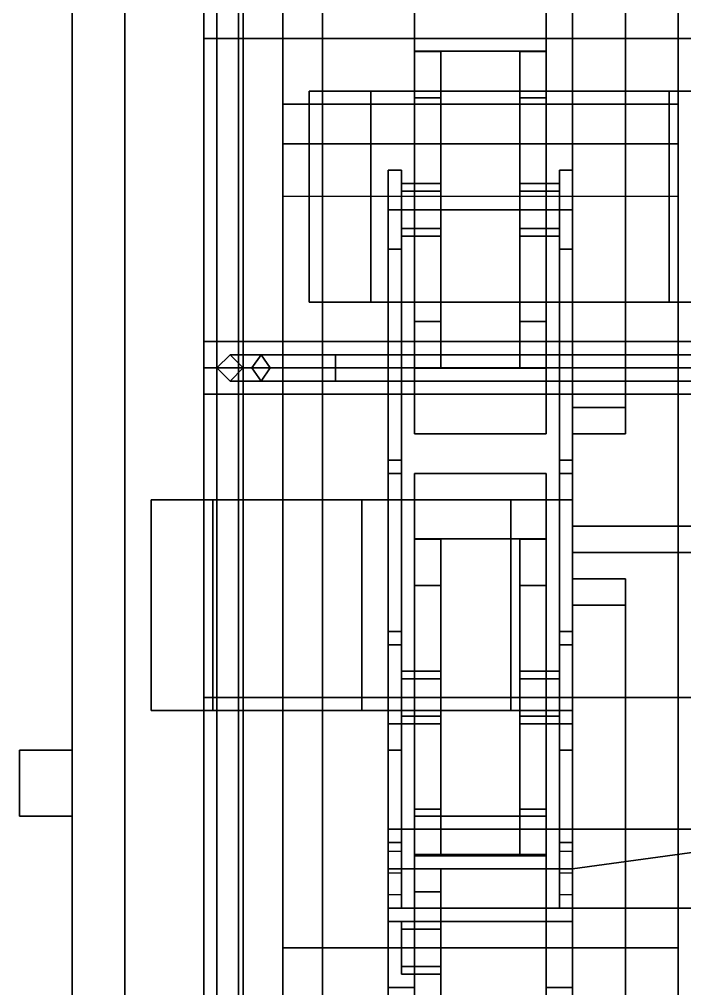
# Model space of a CAD drawing. Header units: millimetres. Extents: x -1.1 to 1.1, y -2.8 to 10.1.
# Drawn here: x -1.15 to -0.645, y 1.699 to 2.434 of the extents above; entities that cross this region are included whole.
import ezdxf

# ---------------------------------------------------------------- set-up
doc = ezdxf.new("R2010")
doc.units = ezdxf.units.MM
for name, color, linetype in [('internals', 5, 'Continuous'), ('seats', 3, 'Continuous'), ('sleeve', 5, 'Continuous'), ('suspension', 5, 'Continuous'), ('tent', 3, 'Continuous'), ('tracks', 3, 'Continuous'), ('wheels', 2, 'Continuous')]:
    doc.layers.add(name, color=color, linetype=linetype)

msp = doc.modelspace()

# ---------------------------------------------------------------- linework, layer by layer
for points in [[(-1, 3.18, 1.85), (-1, 2.9, 1.05), (-1, 0.53, 1.05), (-1, 0.53, 1.85)], [(-0.98, 3.16, 1.85), (-1, 3.18, 1.85), (-1, 0.53, 1.85), (-0.98, 0.53, 1.85)], [(-1.11, 0.58, 1.05), (-1.11, 0.58, 1.11), (-1.11, 3.13, 1.11), (-1.11, 3.13, 1.05)], [(-1.11, 0.58, 1.2), (-1.11, 0.58, 1.26), (-1.11, 3.13, 1.26), (-1.11, 3.13, 1.2)], [(-1.11, 3.13, 1.26), (-1.11, 0.58, 1.26), (-1.07, 0.58, 1.26), (-1.07, 3.13, 1.26)], [(-1.07, 3.13, 1.2), (-1.07, 0.58, 1.2), (-1.11, 0.58, 1.2), (-1.11, 3.13, 1.2)], [(-1.11, 3.13, 1.11), (-1.11, 0.58, 1.11), (-1.07, 0.58, 1.11), (-1.07, 3.13, 1.11)], [(-1.07, 3.13, 1.05), (-1.07, 0.58, 1.05), (-1.11, 0.58, 1.05), (-1.11, 3.13, 1.05)], [(-1.07, 3.13, 1.11), (-1.07, 0.58, 1.11), (-1.07, 0.58, 1.05), (-1.07, 3.13, 1.05)], [(-1.07, 3.13, 1.26), (-1.07, 0.58, 1.26), (-1.07, 0.58, 1.2), (-1.07, 3.13, 1.2)], [(-1, 2.17, 2.03), (-0.99, 2.18, 2.03), (-0.99, 2.18, 1.85), (-1, 2.17, 1.85)], [(-0.99, 2.18, 2.03), (-1, 2.17, 2.03), (-0.97364, 2.17, 2.09364), (-0.96657, 2.18, 2.08657)], [(-0.99, 2.18, 2.03), (-0.98, 2.17, 2.03), (-0.98, 2.17, 1.85), (-0.99, 2.18, 1.85)], [(-0.98, 2.17, 2.03), (-0.99, 2.18, 2.03), (-0.96657, 2.18, 2.08657), (-0.9595, 2.17, 2.0795)], [(-0.96657, 2.18, 2.08657), (-0.97364, 2.17, 2.09364), (-0.91, 2.17, 2.12), (-0.91, 2.18, 2.11)], [(-0.9595, 2.17, 2.0795), (-0.96657, 2.18, 2.08657), (-0.91, 2.18, 2.11), (-0.91, 2.17, 2.1)], [(0.91, 2.17, 2.12), (0.91, 2.18, 2.11), (-0.91, 2.18, 2.11), (-0.91, 2.17, 2.12)], [(0.91, 2.18, 2.11), (0.91, 2.17, 2.1), (-0.91, 2.17, 2.1), (-0.91, 2.18, 2.11)], [(-0.99, 2.16, 2.03), (-1, 2.17, 2.03), (-1, 2.17, 1.85), (-0.99, 2.16, 1.85)], [(-1, 2.17, 2.03), (-0.99, 2.16, 2.03), (-0.96657, 2.16, 2.08657), (-0.97364, 2.17, 2.09364)], [(-0.98, 2.17, 2.03), (-0.99, 2.16, 2.03), (-0.99, 2.16, 1.85), (-0.98, 2.17, 1.85)], [(-0.99, 2.16, 2.03), (-0.98, 2.17, 2.03), (-0.9595, 2.17, 2.0795), (-0.96657, 2.16, 2.08657)], [(-0.97364, 2.17, 2.09364), (-0.96657, 2.16, 2.08657), (-0.91, 2.16, 2.11), (-0.91, 2.17, 2.12)], [(-0.96657, 2.16, 2.08657), (-0.9595, 2.17, 2.0795), (-0.91, 2.17, 2.1), (-0.91, 2.16, 2.11)], [(0.91, 2.16, 2.11), (0.91, 2.17, 2.12), (-0.91, 2.17, 2.12), (-0.91, 2.16, 2.11)], [(0.91, 2.17, 2.1), (0.91, 2.16, 2.11), (-0.91, 2.16, 2.11), (-0.91, 2.17, 2.1)], [(-1.11, 1.88, 1.26), (-1.11, 1.88, 1.05), (-1.15, 1.88, 1.05), (-1.15, 1.88, 1.26)], [(-1.15, 1.88, 1.26), (-1.15, 1.88, 1.05), (-1.15, 1.83, 1.05), (-1.15, 1.83, 1.26)], [(-1.11, 1.83, 1.26), (-1.11, 1.88, 1.26), (-1.15, 1.88, 1.26), (-1.15, 1.83, 1.26)], [(-1.15, 1.83, 1.05), (-1.15, 1.88, 1.05), (-1.11, 1.88, 1.05), (-1.11, 1.83, 1.05)], [(-1.11, 1.83, 1.11), (-1.11, 1.88, 1.11), (-1.11, 1.88, 1.2), (-1.11, 1.83, 1.2)], [(-1.15, 1.83, 1.26), (-1.15, 1.83, 1.05), (-1.11, 1.83, 1.05), (-1.11, 1.83, 1.26)]]:
    msp.add_3dface(points)
at = {"layer": 'internals'}
for points in [[(-0.98, 0.53, 1.85), (-0.98, 0.53, 1.68), (-0.98, 3.16, 1.68), (-0.98, 3.16, 1.85)], [(-0.98, 3.16, 1.68), (-0.98, 0.53, 1.68), (-0.73, 0.53, 1.68), (-0.73, 3.16, 1.68)], [(-0.73, 3.16, 1.07), (-0.73, 0.53, 1.07), (-0.28, 0.29, 1.07), (-0.28, 3.16, 1.07)], [(-0.73, 3.16, 1.68), (-0.73, 0.53, 1.68), (-0.73, 0.53, 1.07), (-0.73, 3.16, 1.07)]]:
    msp.add_3dface(points, dxfattribs=at)
at = {"layer": 'seats'}
for points in [[(-0.69, 2.12, 1.62), (-0.69, 2.12, 1.34), (-0.69, 2.98, 1.34), (-0.69, 2.98, 1.62)], [(-0.69, 2.14, 1.65), (-0.69, 2.12, 1.62), (-0.69, 2.98, 1.62), (-0.69, 2.96, 1.65)], [(-0.69, 2.96, 1.31), (-0.69, 2.98, 1.34), (-0.69, 2.12, 1.34), (-0.69, 2.14, 1.31)], [(-0.73, 2.96, 1.65), (-0.73, 2.14, 1.65), (-0.69, 2.14, 1.65), (-0.69, 2.96, 1.65)], [(-0.73, 2.14, 1.31), (-0.73, 2.96, 1.31), (-0.69, 2.96, 1.31), (-0.69, 2.14, 1.31)], [(-0.73, 2.14, 1.65), (-0.73, 2.12, 1.62), (-0.69, 2.12, 1.62), (-0.69, 2.14, 1.65)], [(-0.69, 2.14, 1.31), (-0.69, 2.12, 1.34), (-0.73, 2.12, 1.34), (-0.73, 2.14, 1.31)], [(-0.73, 2.12, 1.62), (-0.73, 2.12, 1.34), (-0.69, 2.12, 1.34), (-0.69, 2.12, 1.62)], [(-0.69, 2.01, 1.62), (-0.69, 2.01, 1.34), (-0.73, 2.01, 1.34), (-0.73, 2.01, 1.62)], [(-0.69, 1.99, 1.65), (-0.69, 2.01, 1.62), (-0.73, 2.01, 1.62), (-0.73, 1.99, 1.65)], [(-0.73, 1.99, 1.31), (-0.73, 2.01, 1.34), (-0.69, 2.01, 1.34), (-0.69, 1.99, 1.31)], [(-0.69, 1.63, 1.62), (-0.69, 1.63, 1.34), (-0.69, 2.01, 1.34), (-0.69, 2.01, 1.62)], [(-0.69, 1.65, 1.65), (-0.69, 1.63, 1.62), (-0.69, 2.01, 1.62), (-0.69, 1.99, 1.65)], [(-0.69, 1.99, 1.31), (-0.69, 2.01, 1.34), (-0.69, 1.63, 1.34), (-0.69, 1.65, 1.31)], [(-0.73, 1.99, 1.65), (-0.73, 1.65, 1.65), (-0.69, 1.65, 1.65), (-0.69, 1.99, 1.65)], [(-0.73, 1.65, 1.31), (-0.73, 1.99, 1.31), (-0.69, 1.99, 1.31), (-0.69, 1.65, 1.31)]]:
    msp.add_3dface(points, dxfattribs=at)
at = {"layer": 'sleeve'}
for points in [[(-0.88314, 2.38, 2.62314), (-0.93, 2.38, 2.51), (-0.93, 2.22, 2.51), (-0.88314, 2.22, 2.62314)], [(-0.93, 2.38, 2.51), (-0.93, 2.38, 2.12), (-0.93, 2.22, 2.12), (-0.93, 2.22, 2.51)], [(-0.61, 2.38, 2.51), (-0.61, 2.38, 2.12), (-0.93, 2.38, 2.12), (-0.93, 2.38, 2.51)], [(-0.65686, 2.38, 2.62314), (-0.61, 2.38, 2.51), (-0.93, 2.38, 2.51), (-0.88314, 2.38, 2.62314)], [(-0.61, 2.38, 2.12), (-0.61, 2.22, 2.12), (-0.93, 2.22, 2.12), (-0.93, 2.38, 2.12)], [(-0.77, 2.38, 2.67), (-0.88314, 2.38, 2.62314), (-0.88314, 2.22, 2.62314), (-0.77, 2.22, 2.67)], [(-0.77, 2.38, 2.67), (-0.65686, 2.38, 2.62314), (-0.88314, 2.38, 2.62314)], [(-0.65686, 2.38, 2.62314), (-0.77, 2.38, 2.67), (-0.77, 2.22, 2.67), (-0.65686, 2.22, 2.62314)], [(-0.61, 2.38, 2.51), (-0.65686, 2.38, 2.62314), (-0.65686, 2.22, 2.62314), (-0.61, 2.22, 2.51)], [(-0.93, 2.22, 2.51), (-0.93, 2.22, 2.12), (-0.61, 2.22, 2.12), (-0.61, 2.22, 2.51)], [(-0.88314, 2.22, 2.62314), (-0.93, 2.22, 2.51), (-0.61, 2.22, 2.51), (-0.65686, 2.22, 2.62314)], [(-0.77, 2.22, 2.67), (-0.88314, 2.22, 2.62314), (-0.65686, 2.22, 2.62314), (-0.77, 2.22, 2.67)], [(-0.73, 2.07, 2.26), (-0.73, 2.07, 1.87), (-1.05, 2.07, 1.87), (-1.05, 2.07, 2.26)], [(-1.05, 2.07, 2.26), (-1.05, 2.07, 1.87), (-1.05, 1.91, 1.87), (-1.05, 1.91, 2.26)], [(-0.73, 2.07, 1.87), (-0.73, 1.91, 1.87), (-1.05, 1.91, 1.87), (-1.05, 2.07, 1.87)], [(-0.77686, 2.07, 2.37314), (-0.73, 2.07, 2.26), (-1.05, 2.07, 2.26), (-1.00314, 2.07, 2.37314)], [(-1.00314, 2.07, 2.37314), (-1.05, 2.07, 2.26), (-1.05, 1.91, 2.26), (-1.00314, 1.91, 2.37314)], [(-0.89, 2.07, 2.42), (-0.77686, 2.07, 2.37314), (-1.00314, 2.07, 2.37314)], [(-0.89, 2.07, 2.42), (-1.00314, 2.07, 2.37314), (-1.00314, 1.91, 2.37314), (-0.89, 1.91, 2.42)], [(-0.77686, 2.07, 2.37314), (-0.89, 2.07, 2.42), (-0.89, 1.91, 2.42), (-0.77686, 1.91, 2.37314)], [(-0.73, 2.07, 2.26), (-0.77686, 2.07, 2.37314), (-0.77686, 1.91, 2.37314), (-0.73, 1.91, 2.26)], [(-0.73, 2.07, 1.87), (-0.73, 2.07, 2.26), (-0.73, 1.91, 2.26), (-0.73, 1.91, 1.87)], [(-0.73, 2.05, 2.01), (-0.73, 1.92, 2.01), (-0.42, 1.92, 2.01), (-0.42, 2.05, 2.01)], [(-0.73, 2.05, 2.11), (-0.73, 1.92, 2.11), (-0.63, 1.92, 2.11), (-0.63, 2.05, 2.11)], [(-0.63, 2.05, 2.07), (-0.63, 1.92, 2.07), (-0.73, 1.92, 2.07), (-0.73, 2.05, 2.07)], [(-0.63, 2.05, 2.11), (-0.63, 2.05, 2.07), (-0.73, 2.05, 2.07), (-0.73, 2.05, 2.11)], [(-0.42, 2.05, 1.93), (-0.42, 2.03, 1.93), (-0.73, 2.03, 1.93), (-0.73, 2.05, 1.93)], [(-0.42, 2.05, 2.01), (-0.42, 2.05, 1.93), (-0.73, 2.05, 1.93), (-0.73, 2.05, 2.01)], [(-0.73, 2.03, 2.01), (-0.73, 2.03, 1.93), (-0.42, 2.03, 1.93), (-0.42, 2.03, 2.01)], [(-0.73, 1.92, 2.11), (-0.73, 1.92, 2.07), (-0.63, 1.92, 2.07), (-0.63, 1.92, 2.11)], [(-1.05, 1.91, 2.26), (-1.05, 1.91, 1.87), (-0.73, 1.91, 1.87), (-0.73, 1.91, 2.26)], [(-1.00314, 1.91, 2.37314), (-1.05, 1.91, 2.26), (-0.73, 1.91, 2.26), (-0.77686, 1.91, 2.37314)], [(-0.89, 1.91, 2.42), (-1.00314, 1.91, 2.37314), (-0.77686, 1.91, 2.37314), (-0.89, 1.91, 2.42)]]:
    msp.add_3dface(points, dxfattribs=at)
at = {"layer": 'suspension'}
for points in [[(-0.87, 2.29, 0.16), (-0.87, 2.29, 0.22), (-0.87, 2.32, 0.21), (-0.87, 2.32, 0.17)], [(-0.87, 2.32, 0.17), (-0.87, 2.32, 0.21), (-0.86, 2.32, 0.21), (-0.86, 2.32, 0.17)], [(-0.86, 2.32, 0.17), (-0.86, 2.29, 0.16), (-0.87, 2.29, 0.16), (-0.87, 2.32, 0.17)], [(-0.87, 2.32, 0.21), (-0.87, 2.29, 0.22), (-0.86, 2.29, 0.22), (-0.86, 2.32, 0.21)], [(-0.86, 2.32, 0.21), (-0.86, 2.29, 0.22), (-0.86, 2.29, 0.16), (-0.86, 2.32, 0.17)], [(-0.74, 2.32, 0.17), (-0.74, 2.32, 0.21), (-0.73, 2.32, 0.21), (-0.73, 2.32, 0.17)], [(-0.74, 2.29, 0.16), (-0.74, 2.29, 0.22), (-0.74, 2.32, 0.21), (-0.74, 2.32, 0.17)], [(-0.73, 2.32, 0.17), (-0.73, 2.29, 0.16), (-0.74, 2.29, 0.16), (-0.74, 2.32, 0.17)], [(-0.74, 2.32, 0.21), (-0.74, 2.29, 0.22), (-0.73, 2.29, 0.22), (-0.73, 2.32, 0.21)], [(-0.73, 2.32, 0.21), (-0.73, 2.29, 0.22), (-0.73, 2.29, 0.16), (-0.73, 2.32, 0.17)], [(-0.87, 2.29, 0.22), (-0.87, 2.29, 0.16), (-0.87, 2.26, 0.17), (-0.87, 2.26, 0.21)], [(-0.87, 2.26, 0.17), (-0.87, 2.29, 0.16), (-0.86, 2.29, 0.16), (-0.86, 2.26, 0.17)], [(-0.86, 2.26, 0.21), (-0.86, 2.29, 0.22), (-0.87, 2.29, 0.22), (-0.87, 2.26, 0.21)], [(-0.86, 2.26, 0.17), (-0.86, 2.29, 0.16), (-0.86, 2.29, 0.22), (-0.86, 2.26, 0.21)], [(-0.74, 2.29, 0.22), (-0.74, 2.29, 0.16), (-0.74, 2.26, 0.17), (-0.74, 2.26, 0.21)], [(-0.74, 2.26, 0.17), (-0.74, 2.29, 0.16), (-0.73, 2.29, 0.16), (-0.73, 2.26, 0.17)], [(-0.73, 2.26, 0.21), (-0.73, 2.29, 0.22), (-0.74, 2.29, 0.22), (-0.74, 2.26, 0.21)], [(-0.73, 2.26, 0.17), (-0.73, 2.29, 0.16), (-0.73, 2.29, 0.22), (-0.73, 2.26, 0.21)], [(-0.87, 2.26, 0.21), (-0.87, 2.26, 0.17), (-0.87, 2.09, 0.15), (-0.87, 2.1, 0.23)], [(-0.87, 2.09, 0.15), (-0.87, 2.26, 0.17), (-0.86, 2.26, 0.17), (-0.86, 2.09, 0.15)], [(-0.86, 2.1, 0.23), (-0.86, 2.26, 0.21), (-0.87, 2.26, 0.21), (-0.87, 2.1, 0.23)], [(-0.86, 2.09, 0.15), (-0.86, 2.26, 0.17), (-0.86, 2.26, 0.21), (-0.86, 2.1, 0.23)], [(-0.74, 2.26, 0.21), (-0.74, 2.26, 0.17), (-0.74, 2.09, 0.15), (-0.74, 2.1, 0.23)], [(-0.74, 2.09, 0.15), (-0.74, 2.26, 0.17), (-0.73, 2.26, 0.17), (-0.73, 2.09, 0.15)], [(-0.73, 2.1, 0.23), (-0.73, 2.26, 0.21), (-0.74, 2.26, 0.21), (-0.74, 2.1, 0.23)], [(-0.73, 2.09, 0.15), (-0.73, 2.26, 0.17), (-0.73, 2.26, 0.21), (-0.73, 2.1, 0.23)], [(-0.87, 2.1, 0.23), (-0.87, 2.09, 0.15), (-0.87, 1.79, 0.22), (-0.87, 1.97, 0.27)], [(-0.86, 1.97, 0.27), (-0.86, 2.1, 0.23), (-0.87, 2.1, 0.23), (-0.87, 1.97, 0.27)], [(-0.86, 1.79, 0.22), (-0.86, 2.09, 0.15), (-0.86, 2.1, 0.23), (-0.86, 1.97, 0.27)], [(-0.74, 2.1, 0.23), (-0.74, 2.09, 0.15), (-0.74, 1.79, 0.22), (-0.74, 1.97, 0.27)], [(-0.73, 1.97, 0.27), (-0.73, 2.1, 0.23), (-0.74, 2.1, 0.23), (-0.74, 1.97, 0.27)], [(-0.73, 1.79, 0.22), (-0.73, 2.09, 0.15), (-0.73, 2.1, 0.23), (-0.73, 1.97, 0.27)], [(-0.87, 1.79, 0.22), (-0.87, 2.09, 0.15), (-0.86, 2.09, 0.15), (-0.86, 1.79, 0.22)], [(-0.74, 1.79, 0.22), (-0.74, 2.09, 0.15), (-0.73, 2.09, 0.15), (-0.73, 1.79, 0.22)], [(-0.87, 1.97, 0.27), (-0.87, 1.79, 0.22), (-0.87, 1.76, 0.26), (-0.87, 1.81, 0.27)], [(-0.86, 1.96, 0.3), (-0.86, 1.97, 0.27), (-0.87, 1.97, 0.27), (-0.87, 1.96, 0.3)], [(-0.87, 1.97, 0.27), (-0.87, 1.88, 0.27), (-0.87, 1.9, 0.3), (-0.87, 1.96, 0.3)], [(-0.86, 1.76, 0.26), (-0.86, 1.79, 0.22), (-0.86, 1.97, 0.27), (-0.86, 1.81, 0.27)], [(-0.86, 1.9, 0.3), (-0.86, 1.88, 0.27), (-0.86, 1.97, 0.27), (-0.86, 1.96, 0.3)], [(-0.74, 1.97, 0.27), (-0.74, 1.88, 0.27), (-0.74, 1.9, 0.3), (-0.74, 1.96, 0.3)], [(-0.73, 1.96, 0.3), (-0.73, 1.97, 0.27), (-0.74, 1.97, 0.27), (-0.74, 1.96, 0.3)], [(-0.74, 1.97, 0.27), (-0.74, 1.79, 0.22), (-0.74, 1.76, 0.26), (-0.74, 1.81, 0.27)], [(-0.73, 1.9, 0.3), (-0.73, 1.88, 0.27), (-0.73, 1.97, 0.27), (-0.73, 1.96, 0.3)], [(-0.73, 1.76, 0.26), (-0.73, 1.79, 0.22), (-0.73, 1.97, 0.27), (-0.73, 1.81, 0.27)], [(-0.86, 1.96, 0.34), (-0.86, 1.96, 0.3), (-0.87, 1.96, 0.3), (-0.87, 1.96, 0.34)], [(-0.87, 1.96, 0.3), (-0.87, 1.9, 0.3), (-0.87, 1.9, 0.32), (-0.87, 1.96, 0.34)], [(-0.87, 1.96, 0.34), (-0.87, 1.9, 0.32), (-0.87, 1.78667, 0.33889), (-0.87, 1.8033, 0.36938)], [(-0.86, 1.8033, 0.36938), (-0.86, 1.96, 0.34), (-0.87, 1.96, 0.34), (-0.87, 1.8033, 0.36938)], [(-0.86, 1.9, 0.32), (-0.86, 1.9, 0.3), (-0.86, 1.96, 0.3), (-0.86, 1.96, 0.34)], [(-0.86, 1.78667, 0.33889), (-0.86, 1.9, 0.32), (-0.86, 1.96, 0.34), (-0.86, 1.8033, 0.36938)], [(-0.74, 1.96, 0.34), (-0.74, 1.9, 0.32), (-0.74, 1.78667, 0.33889), (-0.74, 1.8033, 0.36938)], [(-0.74, 1.96, 0.3), (-0.74, 1.9, 0.3), (-0.74, 1.9, 0.32), (-0.74, 1.96, 0.34)], [(-0.73, 1.96, 0.34), (-0.73, 1.96, 0.3), (-0.74, 1.96, 0.3), (-0.74, 1.96, 0.34)], [(-0.73, 1.8033, 0.36938), (-0.73, 1.96, 0.34), (-0.74, 1.96, 0.34), (-0.74, 1.8033, 0.36938)], [(-0.73, 1.78667, 0.33889), (-0.73, 1.9, 0.32), (-0.73, 1.96, 0.34), (-0.73, 1.8033, 0.36938)], [(-0.73, 1.9, 0.32), (-0.73, 1.9, 0.3), (-0.73, 1.96, 0.3), (-0.73, 1.96, 0.34)], [(-0.87, 1.78667, 0.33889), (-0.87, 1.9, 0.32), (-0.86, 1.9, 0.32), (-0.86, 1.78667, 0.33889)], [(-0.87, 1.9, 0.3), (-0.87, 1.88, 0.27), (-0.86, 1.88, 0.27), (-0.86, 1.9, 0.3)], [(-0.87, 1.9, 0.32), (-0.87, 1.9, 0.3), (-0.86, 1.9, 0.3), (-0.86, 1.9, 0.32)], [(-0.74, 1.78667, 0.33889), (-0.74, 1.9, 0.32), (-0.73, 1.9, 0.32), (-0.73, 1.78667, 0.33889)], [(-0.74, 1.9, 0.32), (-0.74, 1.9, 0.3), (-0.73, 1.9, 0.3), (-0.73, 1.9, 0.32)], [(-0.74, 1.9, 0.3), (-0.74, 1.88, 0.27), (-0.73, 1.88, 0.27), (-0.73, 1.9, 0.3)], [(-0.86, 1.81, 0.27), (-0.86, 1.88, 0.27), (-0.87, 1.88, 0.27), (-0.87, 1.81, 0.27)], [(-0.73, 1.81, 0.27), (-0.73, 1.88, 0.27), (-0.74, 1.88, 0.27), (-0.74, 1.81, 0.27)], [(-0.87, 1.79, 0.62), (-0.87, 1.82, 0.4), (-0.87, 1.62, 0.4), (-0.87, 1.65, 0.62)], [(-0.51, 1.82, 0.62), (-0.51, 1.82, 0.4), (-0.87, 1.82, 0.4), (-0.87, 1.82, 0.62)], [(-0.87, 1.82, 0.4), (-0.87, 1.76, 0.29), (-0.87, 1.68, 0.29), (-0.87, 1.62, 0.4)], [(-0.51, 1.82, 0.4), (-0.51, 1.76, 0.29), (-0.87, 1.76, 0.29), (-0.87, 1.82, 0.4)], [(-0.87, 1.82, 0.62), (-0.87, 1.82, 0.4), (-0.87, 1.82, 0.4), (-0.87, 1.79, 0.62)], [(-0.73, 1.79, 0.62), (-0.51, 1.82, 0.62), (-0.87, 1.82, 0.62), (-0.87, 1.79, 0.62)], [(-0.51, 1.62, 0.62), (-0.51, 1.82, 0.62), (-0.73, 1.79, 0.62), (-0.73, 1.65, 0.62)], [(-0.87, 1.81, 0.27), (-0.87, 1.76, 0.26), (-0.87, 1.76, 0.29), (-0.87, 1.77059, 0.30941)], [(-0.86, 1.77059, 0.30941), (-0.86, 1.81, 0.27), (-0.87, 1.81, 0.27), (-0.87, 1.77059, 0.30941)], [(-0.86, 1.76, 0.29), (-0.86, 1.76, 0.26), (-0.86, 1.81, 0.27), (-0.86, 1.77059, 0.30941)], [(-0.73, 1.77059, 0.30941), (-0.73, 1.81, 0.27), (-0.74, 1.81, 0.27), (-0.74, 1.77059, 0.30941)], [(-0.74, 1.81, 0.27), (-0.74, 1.76, 0.26), (-0.74, 1.76, 0.29), (-0.74, 1.77059, 0.30941)], [(-0.73, 1.76, 0.29), (-0.73, 1.76, 0.26), (-0.73, 1.81, 0.27), (-0.73, 1.77059, 0.30941)], [(-0.73, 1.79, 0.64), (-0.73, 1.79, 0.62), (-0.87, 1.79, 0.62), (-0.87, 1.79, 0.64)], [(-0.73, 1.65, 0.64), (-0.73, 1.79, 0.64), (-0.87, 1.79, 0.64), (-0.87, 1.65, 0.64)], [(-0.87, 1.79, 0.64), (-0.87, 1.79, 0.62), (-0.87, 1.65, 0.62), (-0.87, 1.65, 0.64)], [(-0.87, 1.76, 0.26), (-0.87, 1.79, 0.22), (-0.86, 1.79, 0.22), (-0.86, 1.76, 0.26)], [(-0.74, 1.76, 0.26), (-0.74, 1.79, 0.22), (-0.73, 1.79, 0.22), (-0.73, 1.76, 0.26)], [(-0.73, 1.65, 0.62), (-0.73, 1.79, 0.62), (-0.73, 1.79, 0.64), (-0.73, 1.65, 0.64)], [(-0.87, 1.68, 0.29), (-0.87, 1.76, 0.29), (-0.51, 1.76, 0.29), (-0.51, 1.68, 0.29)], [(-0.85, 1.76, 0.75), (-0.85, 1.76, 0.64), (-0.87, 1.76, 0.64), (-0.87, 1.76, 0.75)], [(-0.87, 1.76, 0.75), (-0.87, 1.76, 0.64), (-0.87, 1.69, 0.64), (-0.87, 1.69, 0.75)], [(-0.87, 1.75, 0.78), (-0.87, 1.76, 0.75), (-0.87, 1.69, 0.75), (-0.87, 1.7, 0.78)], [(-0.85, 1.75, 0.78), (-0.85, 1.76, 0.75), (-0.87, 1.76, 0.75), (-0.87, 1.75, 0.78)], [(-0.87, 1.76, 0.29), (-0.87, 1.76, 0.26), (-0.86, 1.76, 0.26), (-0.86, 1.76, 0.29)], [(-0.85, 1.69, 0.64), (-0.85, 1.76, 0.64), (-0.85, 1.76, 0.75), (-0.85, 1.69, 0.75)], [(-0.85, 1.69, 0.75), (-0.85, 1.76, 0.75), (-0.85, 1.75, 0.78), (-0.85, 1.7, 0.78)], [(-0.75, 1.76, 0.75), (-0.75, 1.76, 0.64), (-0.75, 1.69, 0.64), (-0.75, 1.69, 0.75)], [(-0.73, 1.76, 0.75), (-0.73, 1.76, 0.64), (-0.75, 1.76, 0.64), (-0.75, 1.76, 0.75)], [(-0.73, 1.75, 0.78), (-0.73, 1.76, 0.75), (-0.75, 1.76, 0.75), (-0.75, 1.75, 0.78)], [(-0.75, 1.75, 0.78), (-0.75, 1.76, 0.75), (-0.75, 1.69, 0.75), (-0.75, 1.7, 0.78)], [(-0.74, 1.76, 0.29), (-0.74, 1.76, 0.26), (-0.73, 1.76, 0.26), (-0.73, 1.76, 0.29)], [(-0.73, 1.69, 0.64), (-0.73, 1.76, 0.64), (-0.73, 1.76, 0.75), (-0.73, 1.69, 0.75)], [(-0.73, 1.69, 0.75), (-0.73, 1.76, 0.75), (-0.73, 1.75, 0.78), (-0.73, 1.7, 0.78)], [(-0.85, 1.7, 0.78), (-0.85, 1.75, 0.78), (-0.87, 1.75, 0.78), (-0.87, 1.7, 0.78)], [(-0.73, 1.7, 0.78), (-0.73, 1.75, 0.78), (-0.75, 1.75, 0.78), (-0.75, 1.7, 0.78)], [(-0.87, 1.7, 0.78), (-0.87, 1.69, 0.75), (-0.85, 1.69, 0.75), (-0.85, 1.7, 0.78)], [(-0.75, 1.7, 0.78), (-0.75, 1.69, 0.75), (-0.73, 1.69, 0.75), (-0.73, 1.7, 0.78)]]:
    msp.add_3dface(points, dxfattribs=at)
at = {"layer": 'tent'}
for points in [[(-1.01, 2.92, 2), (-1.01, 3.19, 1.85), (-1.01, 0.52, 1.85), (-1.01, 0.97, 2)], [(-1.01, 2.69, 2.02), (-1.01, 2.92, 2), (-1.01, 2.42, 2), (-1.01, 2.65, 2.02)], [(-1.01, 2.65, 2.02), (-1.01, 2.42, 2), (-0.98364, 2.42, 2.06364), (-0.98364, 2.65, 2.08364)], [(-0.98364, 2.65, 2.08364), (-0.98364, 2.42, 2.06364), (-0.92, 2.42, 2.09), (-0.92, 2.65, 2.11)], [(-0.92, 2.65, 2.11), (-0.92, 2.42, 2.09), (0.92, 2.42, 2.09), (0.92, 2.65, 2.11)], [(-0.98364, 2.19, 2.08364), (-0.98364, 2.42, 2.06364), (-1.01, 2.42, 2), (-1.01, 2.19, 2.02)], [(-1.01, 2.19, 2.02), (-1.01, 2.42, 2), (-1.01, 1.92, 2), (-1.01, 2.15, 2.02)], [(-0.92, 2.19, 2.11), (-0.92, 2.42, 2.09), (-0.98364, 2.42, 2.06364), (-0.98364, 2.19, 2.08364)], [(0.92, 2.19, 2.11), (0.92, 2.42, 2.09), (-0.92, 2.42, 2.09), (-0.92, 2.19, 2.11)], [(-1.01, 2.19, 2.02), (-1.01, 2.17, 2.04), (-0.98364, 2.17, 2.10364), (-0.98364, 2.19, 2.08364)], [(-1.01, 2.17, 2.04), (-1.01, 2.19, 2.02), (-1.01, 2.19, 2.02), (-1.01, 2.15, 2.02)], [(-0.98364, 2.19, 2.08364), (-0.98364, 2.17, 2.10364), (-0.92, 2.17, 2.13), (-0.92, 2.19, 2.11)], [(-0.92, 2.19, 2.11), (-0.92, 2.17, 2.13), (0.92, 2.17, 2.13), (0.92, 2.19, 2.11)], [(-1.01, 2.17, 2.04), (-1.01, 2.15, 2.02), (-0.98364, 2.15, 2.08364), (-0.98364, 2.17, 2.10364)], [(-0.98364, 2.17, 2.10364), (-0.98364, 2.15, 2.08364), (-0.92, 2.15, 2.11), (-0.92, 2.17, 2.13)], [(-0.92, 2.17, 2.13), (-0.92, 2.15, 2.11), (0.92, 2.15, 2.11), (0.92, 2.17, 2.13)], [(-1.01, 2.15, 2.02), (-1.01, 1.92, 2), (-0.98364, 1.92, 2.06364), (-0.98364, 2.15, 2.08364)], [(-0.98364, 2.15, 2.08364), (-0.98364, 1.92, 2.06364), (-0.92, 1.92, 2.09), (-0.92, 2.15, 2.11)], [(-0.92, 2.15, 2.11), (-0.92, 1.92, 2.09), (0.92, 1.92, 2.09), (0.92, 2.15, 2.11)], [(-0.98364, 1.69, 2.08364), (-0.98364, 1.92, 2.06364), (-1.01, 1.92, 2), (-1.01, 1.69, 2.02)], [(-1.01, 1.69, 2.02), (-1.01, 1.92, 2), (-1.01, 1.42, 2), (-1.01, 1.65, 2.02)], [(-0.92, 1.69, 2.11), (-0.92, 1.92, 2.09), (-0.98364, 1.92, 2.06364), (-0.98364, 1.69, 2.08364)], [(0.92, 1.69, 2.11), (0.92, 1.92, 2.09), (-0.92, 1.92, 2.09), (-0.92, 1.69, 2.11)]]:
    msp.add_3dface(points, dxfattribs=at)
at = {"layer": 'tracks'}
for points in [[(-0.95, 2.92, 0.35), (-0.95, 2.37), (-0.95, 2.34, 0.04), (-0.95, 2.88, 0.38)], [(-0.65, 2.92, 0.35), (-0.65, 2.37), (-0.95, 2.37), (-0.95, 2.92, 0.35)], [(-0.65, 2.34, 0.04), (-0.65, 2.37), (-0.65, 2.92, 0.35), (-0.65, 2.88, 0.38)], [(-0.95, 2.88, 0.38), (-0.95, 2.34, 0.04), (-0.65, 2.34, 0.04), (-0.65, 2.88, 0.38)], [(-0.95, 1.73, 0.89), (-0.95, 2.78, 0.86), (-0.95, 2.74, 0.82), (-0.95, 1.73, 0.85)], [(-0.65, 1.73, 0.89), (-0.65, 2.78, 0.86), (-0.95, 2.78, 0.86), (-0.95, 1.73, 0.89)], [(-0.65, 2.74, 0.82), (-0.65, 2.78, 0.86), (-0.65, 1.73, 0.89), (-0.65, 1.73, 0.85)], [(-0.95, 1.73, 0.85), (-0.95, 2.74, 0.82), (-0.65, 2.74, 0.82), (-0.65, 1.73, 0.85)], [(-0.95, 2.37), (-0.95, 2.3, -0.01), (-0.95, 2.34, 0.04)], [(-0.65, 2.37), (-0.65, 2.3, -0.01), (-0.95, 2.3, -0.01), (-0.95, 2.37)], [(-0.65, 2.34, 0.04), (-0.65, 2.3, -0.01), (-0.65, 2.37), (-0.65, 2.34, 0.04)], [(-0.95, 2.34, 0.04), (-0.95, 1.13, 0.04), (-0.65, 1.13, 0.04), (-0.65, 2.34, 0.04)], [(-0.95, 2.3, -0.01), (-0.95, 1.15, -0.01), (-0.95, 1.13, 0.04), (-0.95, 2.34, 0.04)], [(-0.65, 1.13, 0.04), (-0.65, 1.15, -0.01), (-0.65, 2.3, -0.01), (-0.65, 2.34, 0.04)], [(-0.95, 0.71, 0.86), (-0.95, 1.73, 0.85), (-0.65, 1.73, 0.85), (-0.65, 0.71, 0.86)], [(-0.95, 1.09, 0.9), (-0.95, 1.73, 0.89), (-0.95, 1.73, 0.85), (-0.95, 0.71, 0.86)], [(-0.65, 1.09, 0.9), (-0.65, 1.73, 0.89), (-0.95, 1.73, 0.89), (-0.95, 1.09, 0.9)], [(-0.65, 1.73, 0.85), (-0.65, 1.73, 0.89), (-0.65, 1.09, 0.9), (-0.65, 0.71, 0.86)]]:
    msp.add_3dface(points, dxfattribs=at)
at = {"layer": 'wheels'}
for points in [[(-0.75, 2.41021, 0.31021), (-0.75, 2.46, 0.19), (-0.85, 2.46, 0.19), (-0.85, 2.41021, 0.31021)], [(-0.75, 2.46, 0.19), (-0.75, 2.41021, 0.06979), (-0.85, 2.41021, 0.06979), (-0.85, 2.46, 0.19)], [(-0.85, 2.41021, 0.31021), (-0.85, 2.46, 0.19), (-0.85, 2.41, 0.19), (-0.85, 2.37485, 0.27485)], [(-0.85, 2.46, 0.19), (-0.85, 2.41021, 0.06979), (-0.85, 2.37485, 0.10515), (-0.85, 2.41, 0.19)], [(-0.75, 2.46, 0.19), (-0.75, 2.41021, 0.31021), (-0.75, 2.37485, 0.27485), (-0.75, 2.41, 0.19)], [(-0.75, 2.41021, 0.06979), (-0.75, 2.46, 0.19), (-0.75, 2.41, 0.19), (-0.75, 2.37485, 0.10515)], [(-0.75, 2.29, 0.36), (-0.75, 2.41021, 0.31021), (-0.85, 2.41021, 0.31021), (-0.85, 2.29, 0.36)], [(-0.75, 2.41021, 0.06979), (-0.75, 2.29, 0.02), (-0.85, 2.29, 0.02), (-0.85, 2.41021, 0.06979)], [(-0.85, 2.29, 0.36), (-0.85, 2.41021, 0.31021), (-0.85, 2.37485, 0.27485), (-0.85, 2.29, 0.31)], [(-0.85, 2.41021, 0.06979), (-0.85, 2.29, 0.02), (-0.85, 2.29, 0.07), (-0.85, 2.37485, 0.10515)], [(-0.83, 2.41, 0.19), (-0.83, 2.37485, 0.27485), (-0.85, 2.37485, 0.27485), (-0.85, 2.41, 0.19)], [(-0.83, 2.37485, 0.10515), (-0.83, 2.41, 0.19), (-0.85, 2.41, 0.19), (-0.85, 2.37485, 0.10515)], [(-0.83, 2.37485, 0.27485), (-0.83, 2.41, 0.19), (-0.83, 2.31, 0.19), (-0.83, 2.30414, 0.20414)], [(-0.83, 2.41, 0.19), (-0.83, 2.37485, 0.10515), (-0.83, 2.30414, 0.17586), (-0.83, 2.31, 0.19)], [(-0.77, 2.41, 0.19), (-0.77, 2.37485, 0.27485), (-0.77, 2.30414, 0.20414), (-0.77, 2.31, 0.19)], [(-0.77, 2.37485, 0.27485), (-0.77, 2.41, 0.19), (-0.75, 2.41, 0.19), (-0.75, 2.37485, 0.27485)], [(-0.77, 2.37485, 0.10515), (-0.77, 2.41, 0.19), (-0.77, 2.31, 0.19), (-0.77, 2.30414, 0.17586)], [(-0.77, 2.41, 0.19), (-0.77, 2.37485, 0.10515), (-0.75, 2.37485, 0.10515), (-0.75, 2.41, 0.19)], [(-0.75, 2.29, 0.02), (-0.75, 2.41021, 0.06979), (-0.75, 2.37485, 0.10515), (-0.75, 2.29, 0.07)], [(-0.75, 2.41021, 0.31021), (-0.75, 2.29, 0.36), (-0.75, 2.29, 0.31), (-0.75, 2.37485, 0.27485)], [(-0.83, 2.37485, 0.27485), (-0.83, 2.29, 0.31), (-0.85, 2.29, 0.31), (-0.85, 2.37485, 0.27485)], [(-0.83, 2.29, 0.07), (-0.83, 2.37485, 0.10515), (-0.85, 2.37485, 0.10515), (-0.85, 2.29, 0.07)], [(-0.83, 2.29, 0.31), (-0.83, 2.37485, 0.27485), (-0.83, 2.30414, 0.20414), (-0.83, 2.29, 0.21)], [(-0.83, 2.37485, 0.10515), (-0.83, 2.29, 0.07), (-0.83, 2.29, 0.17), (-0.83, 2.30414, 0.17586)], [(-0.77, 2.37485, 0.27485), (-0.77, 2.29, 0.31), (-0.77, 2.29, 0.21), (-0.77, 2.30414, 0.20414)], [(-0.77, 2.29, 0.07), (-0.77, 2.37485, 0.10515), (-0.77, 2.30414, 0.17586), (-0.77, 2.29, 0.17)], [(-0.77, 2.37485, 0.10515), (-0.77, 2.29, 0.07), (-0.75, 2.29, 0.07), (-0.75, 2.37485, 0.10515)], [(-0.77, 2.29, 0.31), (-0.77, 2.37485, 0.27485), (-0.75, 2.37485, 0.27485), (-0.75, 2.29, 0.31)], [(-0.83, 2.30414, 0.20414), (-0.83, 2.31, 0.19), (-0.86, 2.31, 0.19), (-0.86, 2.30414, 0.20414)], [(-0.83, 2.31, 0.19), (-0.83, 2.30414, 0.17586), (-0.86, 2.30414, 0.17586), (-0.86, 2.31, 0.19)], [(-0.77, 2.30414, 0.17586), (-0.77, 2.31, 0.19), (-0.74, 2.31, 0.19), (-0.74, 2.30414, 0.17586)], [(-0.77, 2.31, 0.19), (-0.77, 2.30414, 0.20414), (-0.74, 2.30414, 0.20414), (-0.74, 2.31, 0.19)], [(-0.83, 2.29, 0.21), (-0.83, 2.30414, 0.20414), (-0.86, 2.30414, 0.20414), (-0.86, 2.29, 0.21)], [(-0.83, 2.30414, 0.17586), (-0.83, 2.29, 0.17), (-0.86, 2.29, 0.17), (-0.86, 2.30414, 0.17586)], [(-0.77, 2.30414, 0.20414), (-0.77, 2.29, 0.21), (-0.74, 2.29, 0.21), (-0.74, 2.30414, 0.20414)], [(-0.77, 2.29, 0.17), (-0.77, 2.30414, 0.17586), (-0.74, 2.30414, 0.17586), (-0.74, 2.29, 0.17)], [(-0.83, 2.27586, 0.20414), (-0.83, 2.29, 0.21), (-0.86, 2.29, 0.21), (-0.86, 2.27586, 0.20414)], [(-0.83, 2.29, 0.17), (-0.83, 2.27586, 0.17586), (-0.86, 2.27586, 0.17586), (-0.86, 2.29, 0.17)], [(-0.83, 2.29, 0.31), (-0.83, 2.20515, 0.27485), (-0.85, 2.20515, 0.27485), (-0.85, 2.29, 0.31)], [(-0.83, 2.20515, 0.10515), (-0.83, 2.29, 0.07), (-0.85, 2.29, 0.07), (-0.85, 2.20515, 0.10515)], [(-0.75, 2.16979, 0.31021), (-0.75, 2.29, 0.36), (-0.85, 2.29, 0.36), (-0.85, 2.16979, 0.31021)], [(-0.75, 2.29, 0.02), (-0.75, 2.16979, 0.06979), (-0.85, 2.16979, 0.06979), (-0.85, 2.29, 0.02)], [(-0.85, 2.29, 0.02), (-0.85, 2.16979, 0.06979), (-0.85, 2.20515, 0.10515), (-0.85, 2.29, 0.07)], [(-0.85, 2.16979, 0.31021), (-0.85, 2.29, 0.36), (-0.85, 2.29, 0.31), (-0.85, 2.20515, 0.27485)], [(-0.83, 2.29, 0.07), (-0.83, 2.20515, 0.10515), (-0.83, 2.27586, 0.17586), (-0.83, 2.29, 0.17)], [(-0.83, 2.20515, 0.27485), (-0.83, 2.29, 0.31), (-0.83, 2.29, 0.21), (-0.83, 2.27586, 0.20414)], [(-0.77, 2.29, 0.31), (-0.77, 2.20515, 0.27485), (-0.77, 2.27586, 0.20414), (-0.77, 2.29, 0.21)], [(-0.77, 2.29, 0.21), (-0.77, 2.27586, 0.20414), (-0.74, 2.27586, 0.20414), (-0.74, 2.29, 0.21)], [(-0.77, 2.20515, 0.10515), (-0.77, 2.29, 0.07), (-0.77, 2.29, 0.17), (-0.77, 2.27586, 0.17586)], [(-0.77, 2.29, 0.07), (-0.77, 2.20515, 0.10515), (-0.75, 2.20515, 0.10515), (-0.75, 2.29, 0.07)], [(-0.77, 2.27586, 0.17586), (-0.77, 2.29, 0.17), (-0.74, 2.29, 0.17), (-0.74, 2.27586, 0.17586)], [(-0.77, 2.20515, 0.27485), (-0.77, 2.29, 0.31), (-0.75, 2.29, 0.31), (-0.75, 2.20515, 0.27485)], [(-0.75, 2.16979, 0.06979), (-0.75, 2.29, 0.02), (-0.75, 2.29, 0.07), (-0.75, 2.20515, 0.10515)], [(-0.75, 2.29, 0.36), (-0.75, 2.16979, 0.31021), (-0.75, 2.20515, 0.27485), (-0.75, 2.29, 0.31)], [(-0.83, 2.27, 0.19), (-0.83, 2.27586, 0.20414), (-0.86, 2.27586, 0.20414), (-0.86, 2.27, 0.19)], [(-0.83, 2.27586, 0.17586), (-0.83, 2.27, 0.19), (-0.86, 2.27, 0.19), (-0.86, 2.27586, 0.17586)], [(-0.83, 2.20515, 0.10515), (-0.83, 2.17, 0.19), (-0.83, 2.27, 0.19), (-0.83, 2.27586, 0.17586)], [(-0.83, 2.17, 0.19), (-0.83, 2.20515, 0.27485), (-0.83, 2.27586, 0.20414), (-0.83, 2.27, 0.19)], [(-0.77, 2.20515, 0.27485), (-0.77, 2.17, 0.19), (-0.77, 2.27, 0.19), (-0.77, 2.27586, 0.20414)], [(-0.77, 2.17, 0.19), (-0.77, 2.20515, 0.10515), (-0.77, 2.27586, 0.17586), (-0.77, 2.27, 0.19)], [(-0.77, 2.27, 0.19), (-0.77, 2.27586, 0.17586), (-0.74, 2.27586, 0.17586), (-0.74, 2.27, 0.19)], [(-0.77, 2.27586, 0.20414), (-0.77, 2.27, 0.19), (-0.74, 2.27, 0.19), (-0.74, 2.27586, 0.20414)], [(-0.83, 2.20515, 0.27485), (-0.83, 2.17, 0.19), (-0.85, 2.17, 0.19), (-0.85, 2.20515, 0.27485)], [(-0.83, 2.17, 0.19), (-0.83, 2.20515, 0.10515), (-0.85, 2.20515, 0.10515), (-0.85, 2.17, 0.19)], [(-0.85, 2.16979, 0.06979), (-0.85, 2.12, 0.19), (-0.85, 2.17, 0.19), (-0.85, 2.20515, 0.10515)], [(-0.85, 2.12, 0.19), (-0.85, 2.16979, 0.31021), (-0.85, 2.20515, 0.27485), (-0.85, 2.17, 0.19)], [(-0.77, 2.17, 0.19), (-0.77, 2.20515, 0.27485), (-0.75, 2.20515, 0.27485), (-0.75, 2.17, 0.19)], [(-0.77, 2.20515, 0.10515), (-0.77, 2.17, 0.19), (-0.75, 2.17, 0.19), (-0.75, 2.20515, 0.10515)], [(-0.75, 2.16979, 0.31021), (-0.75, 2.12, 0.19), (-0.75, 2.17, 0.19), (-0.75, 2.20515, 0.27485)], [(-0.75, 2.12, 0.19), (-0.75, 2.16979, 0.06979), (-0.75, 2.20515, 0.10515), (-0.75, 2.17, 0.19)], [(-0.75, 2.12, 0.19), (-0.75, 2.16979, 0.31021), (-0.85, 2.16979, 0.31021), (-0.85, 2.12, 0.19)], [(-0.75, 2.16979, 0.06979), (-0.75, 2.12, 0.19), (-0.85, 2.12, 0.19), (-0.85, 2.16979, 0.06979)], [(-0.75, 2.04021, 0.31021), (-0.75, 2.09, 0.19), (-0.85, 2.09, 0.19), (-0.85, 2.04021, 0.31021)], [(-0.85, 2.04021, 0.31021), (-0.85, 2.09, 0.19), (-0.85, 2.04, 0.19), (-0.85, 2.00485, 0.27485)], [(-0.75, 2.09, 0.19), (-0.75, 2.04021, 0.06979), (-0.85, 2.04021, 0.06979), (-0.85, 2.09, 0.19)], [(-0.85, 2.09, 0.19), (-0.85, 2.04021, 0.06979), (-0.85, 2.00485, 0.10515), (-0.85, 2.04, 0.19)], [(-0.75, 2.09, 0.19), (-0.75, 2.04021, 0.31021), (-0.75, 2.00485, 0.27485), (-0.75, 2.04, 0.19)], [(-0.75, 2.04021, 0.06979), (-0.75, 2.09, 0.19), (-0.75, 2.04, 0.19), (-0.75, 2.00485, 0.10515)], [(-0.85, 2.04021, 0.06979), (-0.85, 1.92, 0.02), (-0.85, 1.92, 0.07), (-0.85, 2.00485, 0.10515)], [(-0.75, 2.04021, 0.06979), (-0.75, 1.92, 0.02), (-0.85, 1.92, 0.02), (-0.85, 2.04021, 0.06979)], [(-0.75, 1.92, 0.36), (-0.75, 2.04021, 0.31021), (-0.85, 2.04021, 0.31021), (-0.85, 1.92, 0.36)], [(-0.85, 1.92, 0.36), (-0.85, 2.04021, 0.31021), (-0.85, 2.00485, 0.27485), (-0.85, 1.92, 0.31)], [(-0.83, 2.04, 0.19), (-0.83, 2.00485, 0.27485), (-0.85, 2.00485, 0.27485), (-0.85, 2.04, 0.19)], [(-0.83, 2.00485, 0.10515), (-0.83, 2.04, 0.19), (-0.85, 2.04, 0.19), (-0.85, 2.00485, 0.10515)], [(-0.83, 2.00485, 0.27485), (-0.83, 2.04, 0.19), (-0.83, 1.94, 0.19), (-0.83, 1.93414, 0.20414)], [(-0.83, 2.04, 0.19), (-0.83, 2.00485, 0.10515), (-0.83, 1.93414, 0.17586), (-0.83, 1.94, 0.19)], [(-0.77, 2.04, 0.19), (-0.77, 2.00485, 0.27485), (-0.77, 1.93414, 0.20414), (-0.77, 1.94, 0.19)], [(-0.77, 2.00485, 0.27485), (-0.77, 2.04, 0.19), (-0.75, 2.04, 0.19), (-0.75, 2.00485, 0.27485)], [(-0.77, 2.00485, 0.10515), (-0.77, 2.04, 0.19), (-0.77, 1.94, 0.19), (-0.77, 1.93414, 0.17586)], [(-0.77, 2.04, 0.19), (-0.77, 2.00485, 0.10515), (-0.75, 2.00485, 0.10515), (-0.75, 2.04, 0.19)], [(-0.75, 1.92, 0.02), (-0.75, 2.04021, 0.06979), (-0.75, 2.00485, 0.10515), (-0.75, 1.92, 0.07)], [(-0.75, 2.04021, 0.31021), (-0.75, 1.92, 0.36), (-0.75, 1.92, 0.31), (-0.75, 2.00485, 0.27485)], [(-0.83, 1.92, 0.07), (-0.83, 2.00485, 0.10515), (-0.85, 2.00485, 0.10515), (-0.85, 1.92, 0.07)], [(-0.83, 2.00485, 0.27485), (-0.83, 1.92, 0.31), (-0.85, 1.92, 0.31), (-0.85, 2.00485, 0.27485)], [(-0.83, 1.92, 0.31), (-0.83, 2.00485, 0.27485), (-0.83, 1.93414, 0.20414), (-0.83, 1.92, 0.21)], [(-0.83, 2.00485, 0.10515), (-0.83, 1.92, 0.07), (-0.83, 1.92, 0.17), (-0.83, 1.93414, 0.17586)], [(-0.77, 2.00485, 0.27485), (-0.77, 1.92, 0.31), (-0.77, 1.92, 0.21), (-0.77, 1.93414, 0.20414)], [(-0.77, 1.92, 0.07), (-0.77, 2.00485, 0.10515), (-0.77, 1.93414, 0.17586), (-0.77, 1.92, 0.17)], [(-0.77, 2.00485, 0.10515), (-0.77, 1.92, 0.07), (-0.75, 1.92, 0.07), (-0.75, 2.00485, 0.10515)], [(-0.77, 1.92, 0.31), (-0.77, 2.00485, 0.27485), (-0.75, 2.00485, 0.27485), (-0.75, 1.92, 0.31)], [(-0.83, 1.93414, 0.20414), (-0.83, 1.94, 0.19), (-0.86, 1.94, 0.19), (-0.86, 1.93414, 0.20414)], [(-0.83, 1.94, 0.19), (-0.83, 1.93414, 0.17586), (-0.86, 1.93414, 0.17586), (-0.86, 1.94, 0.19)], [(-0.83, 1.92, 0.21), (-0.83, 1.93414, 0.20414), (-0.86, 1.93414, 0.20414), (-0.86, 1.92, 0.21)], [(-0.83, 1.93414, 0.17586), (-0.83, 1.92, 0.17), (-0.86, 1.92, 0.17), (-0.86, 1.93414, 0.17586)], [(-0.77, 1.93414, 0.17586), (-0.77, 1.94, 0.19), (-0.74, 1.94, 0.19), (-0.74, 1.93414, 0.17586)], [(-0.77, 1.94, 0.19), (-0.77, 1.93414, 0.20414), (-0.74, 1.93414, 0.20414), (-0.74, 1.94, 0.19)], [(-0.77, 1.93414, 0.20414), (-0.77, 1.92, 0.21), (-0.74, 1.92, 0.21), (-0.74, 1.93414, 0.20414)], [(-0.77, 1.92, 0.17), (-0.77, 1.93414, 0.17586), (-0.74, 1.93414, 0.17586), (-0.74, 1.92, 0.17)], [(-0.83, 1.90586, 0.20414), (-0.83, 1.92, 0.21), (-0.86, 1.92, 0.21), (-0.86, 1.90586, 0.20414)], [(-0.83, 1.92, 0.17), (-0.83, 1.90586, 0.17586), (-0.86, 1.90586, 0.17586), (-0.86, 1.92, 0.17)], [(-0.83, 1.83515, 0.10515), (-0.83, 1.92, 0.07), (-0.85, 1.92, 0.07), (-0.85, 1.83515, 0.10515)], [(-0.85, 1.92, 0.02), (-0.85, 1.79979, 0.06979), (-0.85, 1.83515, 0.10515), (-0.85, 1.92, 0.07)], [(-0.75, 1.92, 0.02), (-0.75, 1.79979, 0.06979), (-0.85, 1.79979, 0.06979), (-0.85, 1.92, 0.02)], [(-0.75, 1.79979, 0.31021), (-0.75, 1.92, 0.36), (-0.85, 1.92, 0.36), (-0.85, 1.79979, 0.31021)], [(-0.85, 1.79979, 0.31021), (-0.85, 1.92, 0.36), (-0.85, 1.92, 0.31), (-0.85, 1.83515, 0.27485)], [(-0.83, 1.92, 0.31), (-0.83, 1.83515, 0.27485), (-0.85, 1.83515, 0.27485), (-0.85, 1.92, 0.31)], [(-0.83, 1.83515, 0.27485), (-0.83, 1.92, 0.31), (-0.83, 1.92, 0.21), (-0.83, 1.90586, 0.20414)], [(-0.83, 1.92, 0.07), (-0.83, 1.83515, 0.10515), (-0.83, 1.90586, 0.17586), (-0.83, 1.92, 0.17)], [(-0.77, 1.92, 0.31), (-0.77, 1.83515, 0.27485), (-0.77, 1.90586, 0.20414), (-0.77, 1.92, 0.21)], [(-0.77, 1.92, 0.21), (-0.77, 1.90586, 0.20414), (-0.74, 1.90586, 0.20414), (-0.74, 1.92, 0.21)], [(-0.77, 1.83515, 0.10515), (-0.77, 1.92, 0.07), (-0.77, 1.92, 0.17), (-0.77, 1.90586, 0.17586)], [(-0.77, 1.92, 0.07), (-0.77, 1.83515, 0.10515), (-0.75, 1.83515, 0.10515), (-0.75, 1.92, 0.07)], [(-0.77, 1.90586, 0.17586), (-0.77, 1.92, 0.17), (-0.74, 1.92, 0.17), (-0.74, 1.90586, 0.17586)], [(-0.77, 1.83515, 0.27485), (-0.77, 1.92, 0.31), (-0.75, 1.92, 0.31), (-0.75, 1.83515, 0.27485)], [(-0.75, 1.79979, 0.06979), (-0.75, 1.92, 0.02), (-0.75, 1.92, 0.07), (-0.75, 1.83515, 0.10515)], [(-0.75, 1.92, 0.36), (-0.75, 1.79979, 0.31021), (-0.75, 1.83515, 0.27485), (-0.75, 1.92, 0.31)], [(-0.83, 1.9, 0.19), (-0.83, 1.90586, 0.20414), (-0.86, 1.90586, 0.20414), (-0.86, 1.9, 0.19)], [(-0.83, 1.90586, 0.17586), (-0.83, 1.9, 0.19), (-0.86, 1.9, 0.19), (-0.86, 1.90586, 0.17586)], [(-0.83, 1.8, 0.19), (-0.83, 1.83515, 0.27485), (-0.83, 1.90586, 0.20414), (-0.83, 1.9, 0.19)], [(-0.83, 1.83515, 0.10515), (-0.83, 1.8, 0.19), (-0.83, 1.9, 0.19), (-0.83, 1.90586, 0.17586)], [(-0.77, 1.83515, 0.27485), (-0.77, 1.8, 0.19), (-0.77, 1.9, 0.19), (-0.77, 1.90586, 0.20414)], [(-0.77, 1.8, 0.19), (-0.77, 1.83515, 0.10515), (-0.77, 1.90586, 0.17586), (-0.77, 1.9, 0.19)], [(-0.77, 1.9, 0.19), (-0.77, 1.90586, 0.17586), (-0.74, 1.90586, 0.17586), (-0.74, 1.9, 0.19)], [(-0.77, 1.90586, 0.20414), (-0.77, 1.9, 0.19), (-0.74, 1.9, 0.19), (-0.74, 1.90586, 0.20414)], [(-0.83, 1.83515, 0.27485), (-0.83, 1.8, 0.19), (-0.85, 1.8, 0.19), (-0.85, 1.83515, 0.27485)], [(-0.85, 1.75, 0.19), (-0.85, 1.79979, 0.31021), (-0.85, 1.83515, 0.27485), (-0.85, 1.8, 0.19)], [(-0.85, 1.79979, 0.06979), (-0.85, 1.75, 0.19), (-0.85, 1.8, 0.19), (-0.85, 1.83515, 0.10515)], [(-0.83, 1.8, 0.19), (-0.83, 1.83515, 0.10515), (-0.85, 1.83515, 0.10515), (-0.85, 1.8, 0.19)], [(-0.77, 1.8, 0.19), (-0.77, 1.83515, 0.27485), (-0.75, 1.83515, 0.27485), (-0.75, 1.8, 0.19)], [(-0.77, 1.83515, 0.10515), (-0.77, 1.8, 0.19), (-0.75, 1.8, 0.19), (-0.75, 1.83515, 0.10515)], [(-0.75, 1.79979, 0.31021), (-0.75, 1.75, 0.19), (-0.75, 1.8, 0.19), (-0.75, 1.83515, 0.27485)], [(-0.75, 1.75, 0.19), (-0.75, 1.79979, 0.06979), (-0.75, 1.83515, 0.10515), (-0.75, 1.8, 0.19)], [(-0.75, 1.80071, 0.82071), (-0.75, 1.83, 0.75), (-0.85, 1.83, 0.75), (-0.85, 1.80071, 0.82071)], [(-0.75, 1.83, 0.75), (-0.75, 1.80071, 0.67929), (-0.85, 1.80071, 0.67929), (-0.85, 1.83, 0.75)], [(-0.85, 1.80071, 0.82071), (-0.85, 1.83, 0.75), (-0.85, 1.79, 0.75), (-0.85, 1.77243, 0.79243)], [(-0.85, 1.83, 0.75), (-0.85, 1.80071, 0.67929), (-0.85, 1.77243, 0.70757), (-0.85, 1.79, 0.75)], [(-0.75, 1.73, 0.85), (-0.75, 1.80071, 0.82071), (-0.85, 1.80071, 0.82071), (-0.85, 1.73, 0.85)], [(-0.75, 1.80071, 0.67929), (-0.75, 1.73, 0.65), (-0.85, 1.73, 0.65), (-0.85, 1.80071, 0.67929)], [(-0.85, 1.73, 0.85), (-0.85, 1.80071, 0.82071), (-0.85, 1.77243, 0.79243), (-0.85, 1.73, 0.81)], [(-0.85, 1.80071, 0.67929), (-0.85, 1.73, 0.65), (-0.85, 1.73, 0.69), (-0.85, 1.77243, 0.70757)], [(-0.75, 1.75, 0.19), (-0.75, 1.79979, 0.31021), (-0.85, 1.79979, 0.31021), (-0.85, 1.75, 0.19)], [(-0.75, 1.79979, 0.06979), (-0.75, 1.75, 0.19), (-0.85, 1.75, 0.19), (-0.85, 1.79979, 0.06979)], [(-0.83, 1.79, 0.75), (-0.83, 1.77243, 0.79243), (-0.85, 1.77243, 0.79243), (-0.85, 1.79, 0.75)], [(-0.83, 1.77243, 0.70757), (-0.83, 1.79, 0.75), (-0.85, 1.79, 0.75), (-0.85, 1.77243, 0.70757)], [(-0.83, 1.77243, 0.79243), (-0.83, 1.79, 0.75), (-0.83, 1.75, 0.75), (-0.83, 1.74414, 0.76414)], [(-0.83, 1.79, 0.75), (-0.83, 1.77243, 0.70757), (-0.83, 1.74414, 0.73586), (-0.83, 1.75, 0.75)], [(-0.83, 1.77243, 0.79243), (-0.83, 1.73, 0.81), (-0.85, 1.73, 0.81), (-0.85, 1.77243, 0.79243)], [(-0.83, 1.73, 0.69), (-0.83, 1.77243, 0.70757), (-0.85, 1.77243, 0.70757), (-0.85, 1.73, 0.69)], [(-0.83, 1.73, 0.81), (-0.83, 1.77243, 0.79243), (-0.83, 1.74414, 0.76414), (-0.83, 1.73, 0.77)], [(-0.83, 1.77243, 0.70757), (-0.83, 1.73, 0.69), (-0.83, 1.73, 0.73), (-0.83, 1.74414, 0.73586)], [(-0.83, 1.74414, 0.76414), (-0.83, 1.75, 0.75), (-0.86, 1.75, 0.75), (-0.86, 1.74414, 0.76414)], [(-0.83, 1.75, 0.75), (-0.83, 1.74414, 0.73586), (-0.86, 1.74414, 0.73586), (-0.86, 1.75, 0.75)], [(-0.83, 1.73, 0.77), (-0.83, 1.74414, 0.76414), (-0.86, 1.74414, 0.76414), (-0.86, 1.73, 0.77)], [(-0.83, 1.74414, 0.73586), (-0.83, 1.73, 0.73), (-0.86, 1.73, 0.73), (-0.86, 1.74414, 0.73586)], [(-0.83, 1.71586, 0.76414), (-0.83, 1.73, 0.77), (-0.86, 1.73, 0.77), (-0.86, 1.71586, 0.76414)], [(-0.83, 1.73, 0.73), (-0.83, 1.71586, 0.73586), (-0.86, 1.71586, 0.73586), (-0.86, 1.73, 0.73)], [(-0.83, 1.73, 0.81), (-0.83, 1.68757, 0.79243), (-0.85, 1.68757, 0.79243), (-0.85, 1.73, 0.81)], [(-0.83, 1.68757, 0.70757), (-0.83, 1.73, 0.69), (-0.85, 1.73, 0.69), (-0.85, 1.68757, 0.70757)], [(-0.75, 1.65929, 0.82071), (-0.75, 1.73, 0.85), (-0.85, 1.73, 0.85), (-0.85, 1.65929, 0.82071)], [(-0.75, 1.73, 0.65), (-0.75, 1.65929, 0.67929), (-0.85, 1.65929, 0.67929), (-0.85, 1.73, 0.65)], [(-0.85, 1.73, 0.65), (-0.85, 1.65929, 0.67929), (-0.85, 1.68757, 0.70757), (-0.85, 1.73, 0.69)], [(-0.85, 1.65929, 0.82071), (-0.85, 1.73, 0.85), (-0.85, 1.73, 0.81), (-0.85, 1.68757, 0.79243)], [(-0.83, 1.73, 0.69), (-0.83, 1.68757, 0.70757), (-0.83, 1.71586, 0.73586), (-0.83, 1.73, 0.73)], [(-0.83, 1.68757, 0.79243), (-0.83, 1.73, 0.81), (-0.83, 1.73, 0.77), (-0.83, 1.71586, 0.76414)], [(-0.83, 1.71, 0.75), (-0.83, 1.71586, 0.76414), (-0.86, 1.71586, 0.76414), (-0.86, 1.71, 0.75)], [(-0.83, 1.71586, 0.73586), (-0.83, 1.71, 0.75), (-0.86, 1.71, 0.75), (-0.86, 1.71586, 0.73586)], [(-0.83, 1.68757, 0.70757), (-0.83, 1.67, 0.75), (-0.83, 1.71, 0.75), (-0.83, 1.71586, 0.73586)], [(-0.83, 1.67, 0.75), (-0.83, 1.68757, 0.79243), (-0.83, 1.71586, 0.76414), (-0.83, 1.71, 0.75)]]:
    msp.add_3dface(points, dxfattribs=at)

doc.saveas('drawing.dxf')
